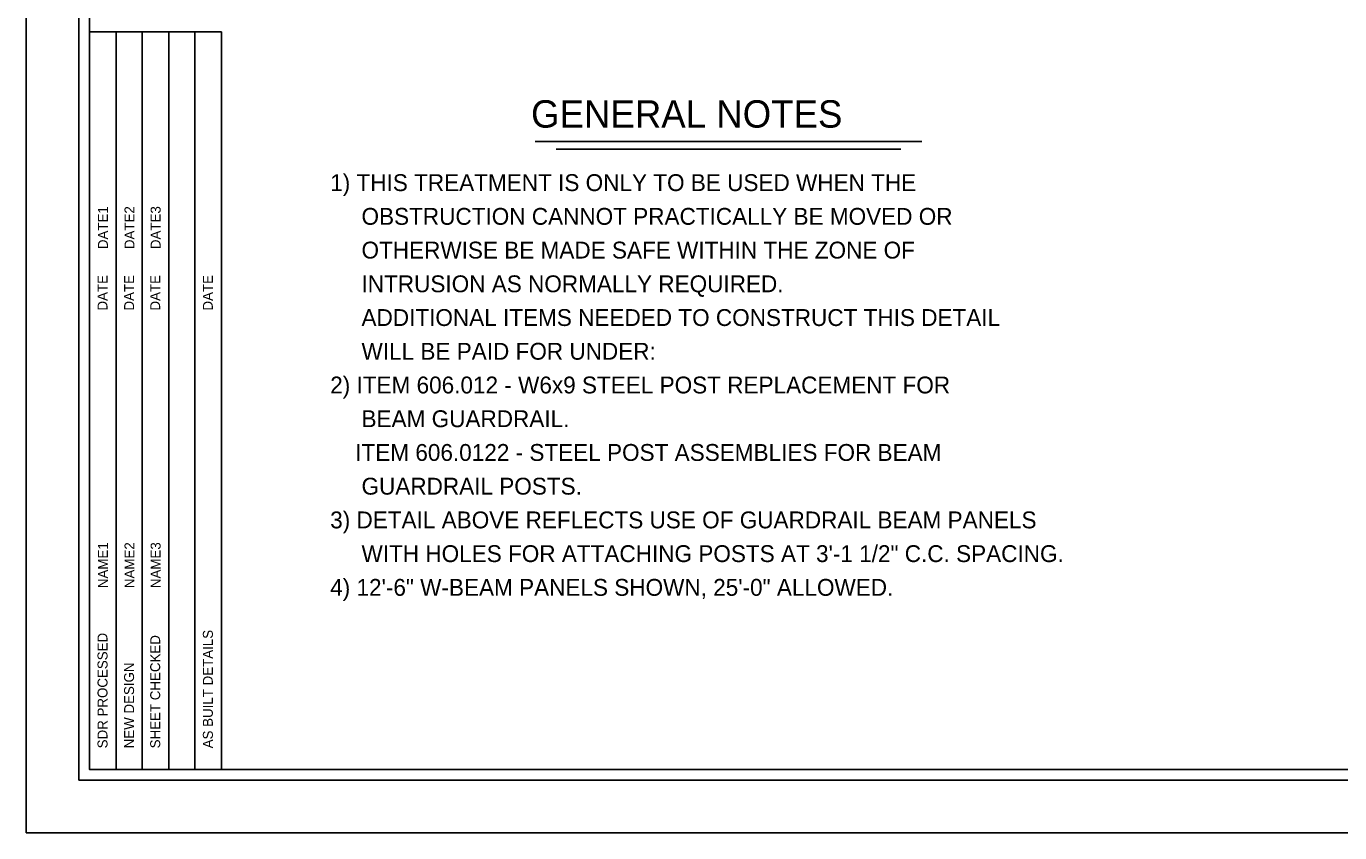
# Model space of a CAD drawing. Extents: x 0 to 1017, y -670 to 88.
# Drawn here: x 0 to 49.88, y 0 to 30.6 of the extents above; entities that cross this region are included whole.
import ezdxf

# ---------------------------------------------------------------- set-up
doc = ezdxf.new("R2010")
doc.units = 0
for name, color, linetype in [('Border', 7, 'Continuous'), ('Border_CS_Whodunit', 7, 'Continuous'), ('Border_CS_Whodunit_Text', 7, 'Continuous'), ('GEN NOTE', 7, 'Continuous')]:
    doc.layers.add(name, color=color, linetype=linetype)

msp = doc.modelspace()

# ---------------------------------------------------------------- linework, layer by layer
at = {"layer": 'Border'}
for points in [[(0, 88), (136, 88), (136, 0), (0, 0)], [(134, 86), (134, 70), (134, 2), (2, 2), (2, 86)], [(2.4, 85.6), (133.6, 85.6), (133.6, 2.4), (2.4, 2.4)]]:
    msp.add_lwpolyline(points, close=True, dxfattribs=at)
at = {"layer": 'Border_CS_Whodunit'}
for p, q in [((2.4, 30.4), (7.408, 30.4)), ((2.4, 30.4), (7.408, 30.4)), ((3.408, 2.4), (3.408, 30.4)), ((4.4, 30.4), (4.4, 2.4)), ((5.408, 30.4), (5.408, 2.4)), ((6.4, 30.4), (6.4, 2.4)), ((7.408, 30.4), (7.408, 2.4))]:
    msp.add_line(p, q, dxfattribs=at)
at = {"layer": 'GEN NOTE'}
for p, q in [((19.32, 26.238), (34.006, 26.238)), ((20.12, 25.944), (33.206, 25.944))]:
    msp.add_line(p, q, dxfattribs=at)

# ---------------------------------------------------------------- texts
at = {"layer": 'Border_CS_Whodunit'}
for s, height, p in [('DATE', 0.378, (3.085, 19.817)), ('DATE', 0.378, (4.093, 19.817)), ('DATE', 0.378, (5.085, 19.817)), ('DATE', 0.378, (7.085, 19.817)), ('SDR PROCESSED', 0.37795, (3.085, 3.203)), ('AS BUILT DETAILS', 0.37795, (7.085, 3.203)), ('SHEET CHECKED', 0.37795, (5.085, 3.203)), ('NEW DESIGN', 0.378, (4.093, 3.203))]:
    msp.add_text(s, height=height, rotation=90, dxfattribs=at).set_placement(p)
at = {"layer": 'Border_CS_Whodunit_Text'}
for s, p in [('DATE1', (3.101, 22.148)), ('DATE2', (4.109, 22.148)), ('DATE3', (5.101, 22.148)), ('NAME1', (3.101, 9.282)), ('NAME2', (4.109, 9.282)), ('NAME3', (5.101, 9.282))]:
    msp.add_text(s, height=0.378, rotation=90, dxfattribs=at).set_placement(p)
at = {"layer": 'GEN NOTE'}
for s, height, p in [('GENERAL NOTES', 1.04, (19.169, 26.758)), ('1) THIS TREATMENT IS ONLY TO BE USED WHEN THE', 0.64, (11.542, 24.351)), ('     OBSTRUCTION CANNOT PRACTICALLY BE MOVED OR', 0.64, (11.542, 23.071)), ('     OTHERWISE BE MADE SAFE WITHIN THE ZONE OF', 0.64, (11.542, 21.791)), ('     INTRUSION AS NORMALLY REQUIRED.', 0.64, (11.542, 20.511)), ('     ADDITIONAL ITEMS NEEDED TO CONSTRUCT THIS DETAIL', 0.64, (11.542, 19.231)), ('     WILL BE PAID FOR UNDER:', 0.64, (11.542, 17.951)), ('2) ITEM 606.012 - W6x9 STEEL POST REPLACEMENT FOR', 0.64, (11.542, 16.671)), ('     BEAM GUARDRAIL.', 0.64, (11.542, 15.391)), ('    ITEM 606.0122 - STEEL POST ASSEMBLIES FOR BEAM', 0.64, (11.542, 14.111)), ('     GUARDRAIL POSTS.', 0.64, (11.542, 12.831)), ('3) DETAIL ABOVE REFLECTS USE OF GUARDRAIL BEAM PANELS', 0.64, (11.542, 11.551)), ('     WITH HOLES FOR ATTACHING POSTS AT 3\'-1 1/2" C.C. SPACING.', 0.64, (11.542, 10.271)), ('4) 12\'-6" W-BEAM PANELS SHOWN, 25\'-0" ALLOWED.', 0.64, (11.542, 8.991))]:
    msp.add_text(s, height=height, dxfattribs=at).set_placement(p)

doc.saveas('drawing.dxf')
